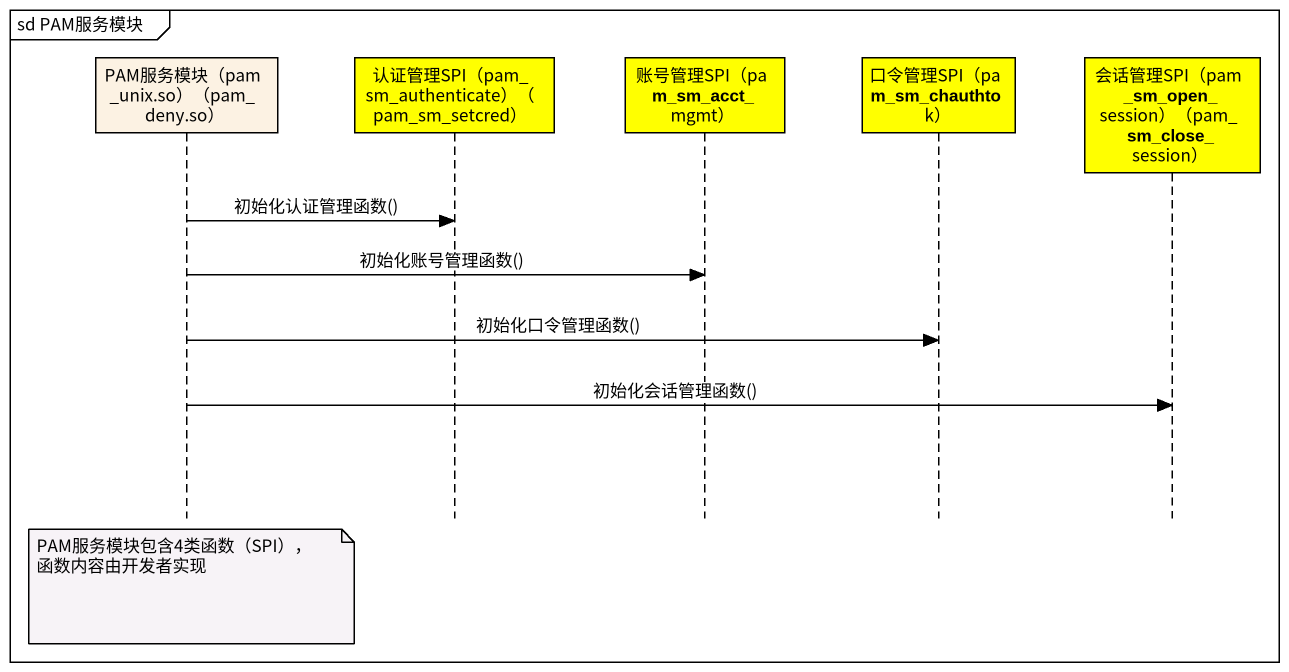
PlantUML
@startuml
mainframe sd PAM服务模块
hide footbox
participant "PAM服务模块（pam_unix.so）（pam_deny.so）" as PAM服务模块_pam_unix_so_pam
participant "认证管理SPI（pam_sm_authenticate）（pam_sm_setcred）" as 认证管理SPI_pam_sm_authenticate #FFFF00
participant "账号管理SPI（pam_sm_acct_mgmt）" as 账号管理SPI_pam_sm_acct_mgmt #FFFF00
participant "口令管理SPI（pam_sm_chauthtok）" as 口令管理SPI_pam_sm_chauthtok #FFFF00
participant "会话管理SPI（pam_sm_open_session）（pam_sm_close_session）" as 会话管理SPI_pam_sm_open_session #FFFF00

PAM服务模块_pam_unix_so_pam -> 认证管理SPI_pam_sm_authenticate : 初始化认证管理函数()
PAM服务模块_pam_unix_so_pam -> 账号管理SPI_pam_sm_acct_mgmt : 初始化账号管理函数()
PAM服务模块_pam_unix_so_pam -> 口令管理SPI_pam_sm_chauthtok : 初始化口令管理函数()
PAM服务模块_pam_unix_so_pam -> 会话管理SPI_pam_sm_open_session : 初始化会话管理函数()
note over PAM服务模块_pam_unix_so_pam : PAM服务模块包含4类函数（SPI），函数内容由开发者实现
@enduml
